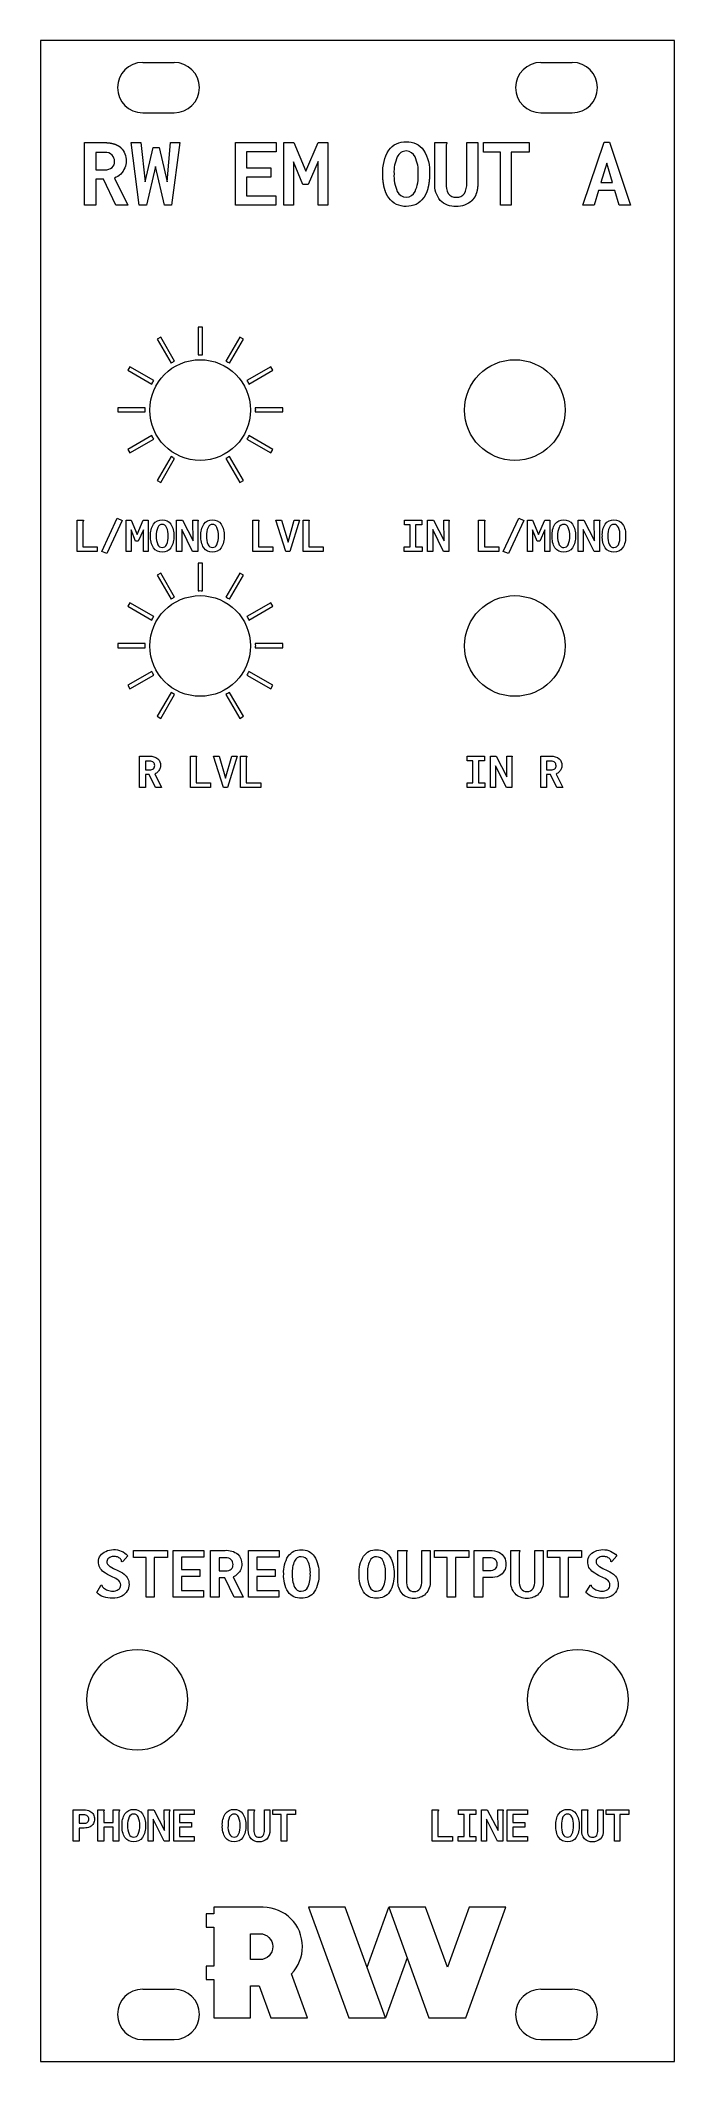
# Model space of a CAD drawing. Header units: millimetres. Extents: x 0 to 40, y 0 to 128.
import ezdxf

# ---------------------------------------------------------------- set-up
doc = ezdxf.new("R2010")
doc.units = ezdxf.units.MM
for name, color, linetype, lineweight, true_color in [('AreaEngraving', 3, 'Continuous', 13, 0x00ff00), ('Cuts', 1, 'Continuous', 13, 0xff0000), ('VectorEngraving', 5, 'Continuous', 13, 0x0000ff)]:
    doc.layers.add(name, color=color, linetype=linetype, lineweight=lineweight, true_color=true_color)

# ---------------------------------------------------------------- blocks, each defined once
blk = doc.blocks.new('block 10')
at = {"layer": 'AreaEngraving', "color": 3, "true_color": 0x00ff00, "flags": 128}
for points in [[(-0.12, 5.27), (-0.12, 3.51, -0.009431), (0.01, 3.52, -0.009428), (0.14, 3.51), (0.14, 5.27), (-0.12, 5.27)], [(-2.5, 4.63), (-2.73, 4.5), (-1.85, 2.98, -0.018851), (-1.63, 3.11), (-2.5, 4.63)], [(2.52, 4.63), (1.64, 3.11, -0.018853), (1.87, 2.98), (2.75, 4.5), (2.52, 4.63)], [(-4.47, 2.75), (-4.6, 2.53), (-3.08, 1.65, -0.018852), (-2.95, 1.88), (-4.47, 2.75)], [(4.49, 2.75), (2.97, 1.88, -0.018855), (3.1, 1.65), (4.62, 2.53), (4.49, 2.75)], [(-5.24, 0.15), (-5.24, -0.12), (-3.49, -0.12, -0.009435), (-3.49, 0.02, -0.009432), (-3.49, 0.15), (-5.24, 0.15)], [(3.5, 0.15, -0.009425), (3.51, 0.02, -0.009435), (3.5, -0.12), (5.26, -0.12), (5.26, 0.15), (3.5, 0.15)], [(-3.08, -1.62), (-4.6, -2.5), (-4.47, -2.72), (-2.95, -1.85, -0.018852), (-3.08, -1.62)], [(3.1, -1.62, -0.018855), (2.97, -1.85), (4.49, -2.72), (4.62, -2.5), (3.1, -1.62)], [(-1.85, -2.95), (-2.73, -4.47), (-2.5, -4.6), (-1.63, -3.08, -0.018851), (-1.85, -2.95), (-1.85, -2.95)], [(1.87, -2.95, -0.018852), (1.64, -3.08), (2.52, -4.6), (2.75, -4.47), (1.87, -2.95)]]:
    blk.add_lwpolyline(points, format="xyb", dxfattribs=at)

msp = doc.modelspace()

# ---------------------------------------------------------------- linework, layer by layer
at = {"layer": 'Cuts', "color": 1, "true_color": 0xff0000}
for p, q in [((40.3, 128.5), (0, 128.5)), ((0, 128.5), (0, 0)), ((40.3, 0), (40.3, 128.5)), ((6.5, 127.1), (8.5, 127.1)), ((31.8, 127.1), (33.8, 127.1)), ((6.5, 123.9), (8.5, 123.9)), ((31.8, 123.9), (33.8, 123.9)), ((6.5, 4.6), (8.5, 4.6)), ((31.8, 4.6), (33.8, 4.6)), ((6.5, 1.4), (8.5, 1.4)), ((31.8, 1.4), (33.8, 1.4)), ((0, 0), (40.3, 0))]:
    msp.add_line(p, q, dxfattribs=at)
for centre in [(10.15, 105), (30.15, 105), (10.15, 90), (30.15, 90), (6.15, 23), (34.15, 23)]:
    msp.add_circle(centre, 3.2, dxfattribs=at)
for centre, start, end in [((6.5, 125.5), 90, 270), ((8.5, 125.5), 270, 90), ((31.8, 125.5), 90, 270), ((33.8, 125.5), 270, 90), ((6.5, 3), 90, 270), ((8.5, 3), 270, 90), ((31.8, 3), 90, 270), ((33.8, 3), 270, 90)]:
    msp.add_arc(centre, 1.6, start, end, dxfattribs=at)
at = {"layer": 'VectorEngraving', "color": 5, "true_color": 0x0000ff}
for p, q in [((20.76, 6), (22.14, 9.81)), ((23.31, 6.6), (21.93, 2.79))]:
    msp.add_line(p, q, dxfattribs=at)
at = {"layer": 'VectorEngraving', "flags": 128}
for points in [[(2.79, 118.03), (2.79, 122), (4.05, 122), (4.05, 122), (4.06, 122), (4.07, 122), (4.07, 122), (4.08, 122), (4.08, 122), (4.09, 122), (4.09, 122), (4.1, 122), (4.1, 122), (4.11, 122), (4.12, 122), (4.12, 122), (4.13, 122), (4.13, 122), (4.14, 122), (4.14, 122), (4.15, 122), (4.15, 122), (4.16, 122), (4.17, 122), (4.17, 122), (4.18, 122), (4.18, 122), (4.19, 122), (4.19, 122), (4.2, 122), (4.2, 122), (4.21, 122), (4.21, 122), (4.22, 122), (4.22, 122), (4.23, 122), (4.23, 121.99), (4.24, 121.99), (4.25, 121.99), (4.25, 121.99), (4.26, 121.99), (4.26, 121.99), (4.27, 121.99), (4.27, 121.99), (4.28, 121.99), (4.28, 121.99), (4.29, 121.99), (4.29, 121.99), (4.3, 121.99), (4.3, 121.99), (4.31, 121.99), (4.31, 121.99), (4.32, 121.99), (4.32, 121.99), (4.33, 121.99), (4.33, 121.99), (4.34, 121.99), (4.34, 121.99), (4.35, 121.99), (4.35, 121.98), (4.36, 121.98), (4.36, 121.98), (4.37, 121.98), (4.37, 121.98), (4.38, 121.98), (4.38, 121.98), (4.39, 121.98), (4.39, 121.98), (4.4, 121.98), (4.4, 121.98), (4.41, 121.98), (4.41, 121.98), (4.42, 121.98), (4.42, 121.98), (4.43, 121.98), (4.43, 121.97), (4.44, 121.97), (4.44, 121.97), (4.45, 121.97), (4.45, 121.97), (4.46, 121.97), (4.46, 121.97), (4.46, 121.97), (4.47, 121.97), (4.47, 121.97), (4.48, 121.97), (4.48, 121.97), (4.49, 121.97), (4.49, 121.96), (4.5, 121.96), (4.5, 121.96), (4.51, 121.96), (4.51, 121.96), (4.52, 121.96), (4.52, 121.96), (4.53, 121.96), (4.53, 121.96), (4.53, 121.96), (4.54, 121.96), (4.54, 121.95), (4.55, 121.95), (4.55, 121.95), (4.56, 121.95), (4.56, 121.95), (4.57, 121.95), (4.57, 121.95), (4.57, 121.95), (4.58, 121.95), (4.58, 121.95), (4.59, 121.94), (4.59, 121.94), (4.6, 121.94), (4.6, 121.94), (4.61, 121.94), (4.61, 121.94), (4.61, 121.94), (4.62, 121.94), (4.62, 121.94), (4.63, 121.93), (4.63, 121.93), (4.64, 121.93), (4.64, 121.93), (4.64, 121.93), (4.65, 121.93), (4.65, 121.93), (4.66, 121.93), (4.66, 121.93), (4.67, 121.92), (4.67, 121.92), (4.67, 121.92), (4.68, 121.92), (4.68, 121.92), (4.69, 121.92), (4.69, 121.92), (4.69, 121.92), (4.7, 121.91), (4.7, 121.91), (4.71, 121.91), (4.71, 121.91), (4.72, 121.91), (4.72, 121.91), (4.72, 121.91), (4.73, 121.9), (4.73, 121.9), (4.74, 121.9), (4.74, 121.9), (4.74, 121.9), (4.75, 121.9), (4.75, 121.9), (4.76, 121.9), (4.76, 121.89), (4.76, 121.89), (4.77, 121.89), (4.77, 121.89), (4.77, 121.89), (4.78, 121.89), (4.78, 121.88), (4.79, 121.88), (4.79, 121.88), (4.79, 121.88), (4.8, 121.88), (4.8, 121.88), (4.81, 121.88), (4.81, 121.87), (4.81, 121.87), (4.82, 121.87), (4.82, 121.87), (4.82, 121.87), (4.83, 121.87), (4.83, 121.86), (4.84, 121.86), (4.84, 121.86), (4.84, 121.86), (4.85, 121.86), (4.85, 121.86), (4.85, 121.85), (4.86, 121.85), (4.86, 121.85), (4.86, 121.85), (4.87, 121.85), (4.87, 121.85), (4.87, 121.84), (4.88, 121.84), (4.88, 121.84), (4.89, 121.84), (4.89, 121.84), (4.89, 121.84), (4.9, 121.83), (4.9, 121.83), (4.9, 121.83), (4.91, 121.83), (4.91, 121.83), (4.91, 121.82), (4.92, 121.82), (4.92, 121.82), (4.92, 121.82), (4.93, 121.82), (4.93, 121.82), (4.93, 121.81), (4.94, 121.81), (4.94, 121.81), (4.94, 121.81), (4.95, 121.81), (4.95, 121.8), (4.95, 121.8), (4.96, 121.8), (4.96, 121.8), (4.96, 121.8), (4.97, 121.79), (4.97, 121.79), (4.97, 121.79), (4.98, 121.79), (4.98, 121.79), (4.98, 121.78), (4.99, 121.78), (4.99, 121.78), (4.99, 121.78), (5, 121.78), (5, 121.77), (5, 121.77), (5, 121.77), (5.01, 121.77), (5.01, 121.76), (5.01, 121.76), (5.02, 121.76), (5.02, 121.76), (5.02, 121.76), (5.03, 121.75), (5.03, 121.75), (5.03, 121.75), (5.03, 121.75), (5.04, 121.75), (5.04, 121.74), (5.04, 121.74), (5.05, 121.74), (5.05, 121.74), (5.05, 121.73), (5.06, 121.73), (5.06, 121.73), (5.06, 121.73), (5.06, 121.72), (5.07, 121.72), (5.07, 121.72), (5.07, 121.72), (5.08, 121.72), (5.08, 121.71), (5.08, 121.71), (5.08, 121.71), (5.09, 121.71), (5.09, 121.7), (5.09, 121.7), (5.09, 121.7), (5.1, 121.7), (5.1, 121.69), (5.1, 121.69), (5.11, 121.69), (5.11, 121.69), (5.11, 121.68), (5.11, 121.68, -0.21489), (5.45, 120.83, -0.100191), (5.36, 120.4, -0.09654), (5.1, 120, -0.110602), (4.71, 119.75), (5.56, 118.03), (4.8, 118.03), (4, 119.68), (3.52, 119.68), (3.52, 118.03)], [(3.52, 120.28), (4.1, 120.28, 0.191831), (4.56, 120.42, 0.215461), (4.71, 120.81, 0.19551), (4.56, 121.21, 0.214661), (4.1, 121.38), (3.52, 121.38)], [(23.25, 117.95, -0.25913), (22.14, 118.49), (22.13, 118.49), (22.13, 118.49), (22.13, 118.5), (22.12, 118.5), (22.12, 118.51), (22.12, 118.51), (22.12, 118.51), (22.11, 118.52), (22.11, 118.52), (22.11, 118.53), (22.1, 118.53), (22.1, 118.54), (22.1, 118.54), (22.1, 118.55), (22.09, 118.55), (22.09, 118.55), (22.09, 118.56), (22.09, 118.56), (22.08, 118.57), (22.08, 118.57), (22.08, 118.58), (22.07, 118.58), (22.07, 118.59), (22.07, 118.59), (22.07, 118.59), (22.06, 118.6), (22.06, 118.6), (22.06, 118.61), (22.06, 118.61), (22.05, 118.62), (22.05, 118.62), (22.05, 118.63), (22.05, 118.63), (22.04, 118.64), (22.04, 118.64), (22.04, 118.64), (22.04, 118.65), (22.03, 118.65), (22.03, 118.66), (22.03, 118.66), (22.03, 118.67), (22.02, 118.67), (22.02, 118.68), (22.02, 118.68), (22.02, 118.69), (22.01, 118.69), (22.01, 118.7), (22.01, 118.7), (22.01, 118.71), (22, 118.71), (22, 118.72), (22, 118.72), (22, 118.73), (21.99, 118.73), (21.99, 118.74), (21.99, 118.74), (21.99, 118.75), (21.99, 118.75), (21.98, 118.76), (21.98, 118.76), (21.98, 118.77), (21.98, 118.77), (21.97, 118.78), (21.97, 118.78), (21.97, 118.79), (21.97, 118.79), (21.97, 118.8), (21.96, 118.8), (21.96, 118.81), (21.96, 118.81), (21.96, 118.82), (21.95, 118.82), (21.95, 118.83), (21.95, 118.83), (21.95, 118.84), (21.95, 118.84), (21.94, 118.85), (21.94, 118.85), (21.94, 118.86), (21.94, 118.86), (21.94, 118.87), (21.93, 118.88), (21.93, 118.88), (21.93, 118.89), (21.93, 118.89), (21.93, 118.9), (21.92, 118.9), (21.92, 118.91), (21.92, 118.91), (21.92, 118.92), (21.92, 118.92), (21.91, 118.93), (21.91, 118.93), (21.91, 118.94), (21.91, 118.95), (21.91, 118.95), (21.91, 118.96), (21.9, 118.96), (21.9, 118.97), (21.9, 118.97), (21.9, 118.98), (21.9, 118.98), (21.89, 118.99), (21.89, 119), (21.89, 119), (21.89, 119.01), (21.89, 119.01), (21.89, 119.02), (21.88, 119.02), (21.88, 119.03), (21.88, 119.04), (21.88, 119.04), (21.88, 119.05), (21.88, 119.05), (21.87, 119.06), (21.87, 119.06), (21.87, 119.07), (21.87, 119.08), (21.87, 119.08), (21.87, 119.09), (21.86, 119.09), (21.86, 119.1), (21.86, 119.1), (21.86, 119.11), (21.86, 119.12), (21.86, 119.12), (21.86, 119.13), (21.85, 119.13), (21.85, 119.14), (21.85, 119.15), (21.85, 119.15), (21.85, 119.16), (21.85, 119.16), (21.85, 119.17), (21.84, 119.18), (21.84, 119.18), (21.84, 119.19), (21.84, 119.19), (21.84, 119.2), (21.84, 119.21), (21.84, 119.21), (21.83, 119.22), (21.83, 119.23), (21.83, 119.23), (21.83, 119.24), (21.83, 119.24), (21.83, 119.25), (21.83, 119.26), (21.83, 119.26), (21.82, 119.27), (21.82, 119.27), (21.82, 119.28), (21.82, 119.29), (21.82, 119.29), (21.82, 119.3), (21.82, 119.31), (21.82, 119.31), (21.82, 119.32), (21.81, 119.33), (21.81, 119.33), (21.81, 119.34), (21.81, 119.34), (21.81, 119.35), (21.81, 119.36), (21.81, 119.36), (21.81, 119.37), (21.81, 119.38), (21.8, 119.38), (21.8, 119.39), (21.8, 119.4), (21.8, 119.4), (21.8, 119.41), (21.8, 119.42), (21.8, 119.42), (21.8, 119.43), (21.8, 119.44), (21.8, 119.44), (21.8, 119.45), (21.79, 119.46), (21.79, 119.46), (21.79, 119.47), (21.79, 119.48), (21.79, 119.48), (21.79, 119.49), (21.79, 119.5), (21.79, 119.5), (21.79, 119.51), (21.79, 119.52), (21.79, 119.52), (21.79, 119.53), (21.78, 119.54), (21.78, 119.54), (21.78, 119.55), (21.78, 119.56), (21.78, 119.56), (21.78, 119.57), (21.78, 119.58), (21.78, 119.59), (21.78, 119.59), (21.78, 119.6), (21.78, 119.61), (21.78, 119.61), (21.78, 119.62), (21.78, 119.63), (21.78, 119.63), (21.77, 119.64), (21.77, 119.65), (21.77, 119.65), (21.77, 119.66), (21.77, 119.67), (21.77, 119.68), (21.77, 119.68), (21.77, 119.69), (21.77, 119.7), (21.77, 119.7), (21.77, 119.71), (21.77, 119.72), (21.77, 119.73), (21.77, 119.73), (21.77, 119.74), (21.77, 119.75), (21.77, 119.76), (21.77, 119.76), (21.77, 119.77), (21.77, 119.78), (21.77, 119.78), (21.77, 119.79), (21.76, 119.8), (21.76, 119.81), (21.76, 119.81), (21.76, 119.82), (21.76, 119.83), (21.76, 119.84), (21.76, 119.84), (21.76, 119.85), (21.76, 119.86), (21.76, 119.87), (21.76, 119.87), (21.76, 119.88), (21.76, 119.89), (21.76, 119.9), (21.76, 119.9), (21.76, 119.91), (21.76, 119.92), (21.76, 119.93), (21.76, 119.93), (21.76, 119.94), (21.76, 119.95), (21.76, 119.96), (21.76, 119.96), (21.76, 119.97), (21.76, 119.98), (21.76, 119.99), (21.76, 119.99), (21.76, 120), (21.76, 120.01, -0.152055), (22.14, 121.52, -0.260989), (23.25, 122.06, -0.259889), (24.35, 121.52, -0.153236), (24.73, 120.01), (24.73, 120), (24.73, 119.99), (24.73, 119.99), (24.73, 119.98), (24.73, 119.97), (24.73, 119.96), (24.73, 119.96), (24.73, 119.95), (24.73, 119.94), (24.73, 119.93), (24.73, 119.93), (24.73, 119.92), (24.73, 119.91), (24.73, 119.9), (24.73, 119.9), (24.73, 119.89), (24.73, 119.88), (24.72, 119.87), (24.72, 119.87), (24.72, 119.86), (24.72, 119.85), (24.72, 119.84), (24.72, 119.84), (24.72, 119.83), (24.72, 119.82), (24.72, 119.81), (24.72, 119.81), (24.72, 119.8), (24.72, 119.79), (24.72, 119.78), (24.72, 119.78), (24.72, 119.77), (24.72, 119.76), (24.72, 119.76), (24.72, 119.75), (24.72, 119.74), (24.72, 119.73), (24.72, 119.73), (24.72, 119.72), (24.72, 119.71), (24.72, 119.7), (24.72, 119.7), (24.72, 119.69), (24.72, 119.68), (24.71, 119.68), (24.71, 119.67), (24.71, 119.66), (24.71, 119.65), (24.71, 119.65), (24.71, 119.64), (24.71, 119.63), (24.71, 119.63), (24.71, 119.62), (24.71, 119.61), (24.71, 119.61), (24.71, 119.6), (24.71, 119.59), (24.71, 119.59), (24.71, 119.58), (24.71, 119.57), (24.71, 119.56), (24.7, 119.56), (24.7, 119.55), (24.7, 119.54), (24.7, 119.54), (24.7, 119.53), (24.7, 119.52), (24.7, 119.52), (24.7, 119.51), (24.7, 119.5), (24.7, 119.5), (24.7, 119.49), (24.7, 119.48), (24.7, 119.48), (24.69, 119.47), (24.69, 119.46), (24.69, 119.46), (24.69, 119.45), (24.69, 119.44), (24.69, 119.44), (24.69, 119.43), (24.69, 119.42), (24.69, 119.42), (24.69, 119.41), (24.68, 119.4), (24.68, 119.4), (24.68, 119.39), (24.68, 119.38), (24.68, 119.38), (24.68, 119.37), (24.68, 119.36), (24.68, 119.36), (24.68, 119.35), (24.68, 119.34), (24.67, 119.34), (24.67, 119.33), (24.67, 119.33), (24.67, 119.32), (24.67, 119.31), (24.67, 119.31), (24.67, 119.3), (24.67, 119.29), (24.67, 119.29), (24.66, 119.28), (24.66, 119.27), (24.66, 119.27), (24.66, 119.26), (24.66, 119.26), (24.66, 119.25), (24.66, 119.24), (24.66, 119.24), (24.65, 119.23), (24.65, 119.23), (24.65, 119.22), (24.65, 119.21), (24.65, 119.21), (24.65, 119.2), (24.65, 119.19), (24.64, 119.19), (24.64, 119.18), (24.64, 119.18), (24.64, 119.17), (24.64, 119.16), (24.64, 119.16), (24.64, 119.15), (24.63, 119.15), (24.63, 119.14), (24.63, 119.13), (24.63, 119.13), (24.63, 119.12), (24.63, 119.12), (24.63, 119.11), (24.62, 119.1), (24.62, 119.1), (24.62, 119.09), (24.62, 119.09), (24.62, 119.08), (24.62, 119.08), (24.61, 119.07), (24.61, 119.06), (24.61, 119.06), (24.61, 119.05), (24.61, 119.05), (24.61, 119.04), (24.6, 119.04), (24.6, 119.03), (24.6, 119.02), (24.6, 119.02), (24.6, 119.01), (24.6, 119.01), (24.59, 119), (24.59, 119), (24.59, 118.99), (24.59, 118.98), (24.59, 118.98), (24.59, 118.97), (24.58, 118.97), (24.58, 118.96), (24.58, 118.96), (24.58, 118.95), (24.58, 118.95), (24.57, 118.94), (24.57, 118.93), (24.57, 118.93), (24.57, 118.92), (24.57, 118.92), (24.57, 118.91), (24.56, 118.91), (24.56, 118.9), (24.56, 118.9), (24.56, 118.89), (24.56, 118.89), (24.55, 118.88), (24.55, 118.88), (24.55, 118.87), (24.55, 118.86), (24.55, 118.86), (24.54, 118.85), (24.54, 118.85), (24.54, 118.84), (24.54, 118.84), (24.53, 118.83), (24.53, 118.83), (24.53, 118.82), (24.53, 118.82), (24.53, 118.81), (24.52, 118.81), (24.52, 118.8), (24.52, 118.8), (24.52, 118.79), (24.52, 118.79), (24.51, 118.78), (24.51, 118.78), (24.51, 118.77), (24.51, 118.77), (24.5, 118.76), (24.5, 118.76), (24.5, 118.75), (24.5, 118.75), (24.5, 118.74), (24.49, 118.74), (24.49, 118.73), (24.49, 118.73), (24.49, 118.72), (24.48, 118.72), (24.48, 118.71), (24.48, 118.71), (24.48, 118.7), (24.47, 118.7), (24.47, 118.69), (24.47, 118.69), (24.47, 118.68), (24.46, 118.68), (24.46, 118.67), (24.46, 118.67), (24.46, 118.66), (24.45, 118.66), (24.45, 118.65), (24.45, 118.65), (24.45, 118.64), (24.44, 118.64), (24.44, 118.64), (24.44, 118.63), (24.44, 118.63), (24.43, 118.62), (24.43, 118.62), (24.43, 118.61), (24.43, 118.61), (24.42, 118.6), (24.42, 118.6), (24.42, 118.59), (24.41, 118.59), (24.41, 118.59), (24.41, 118.58), (24.41, 118.58), (24.4, 118.57), (24.4, 118.57), (24.4, 118.56), (24.4, 118.56), (24.39, 118.55), (24.39, 118.55), (24.39, 118.55), (24.38, 118.54), (24.38, 118.54), (24.38, 118.53), (24.38, 118.53), (24.37, 118.52), (24.37, 118.52), (24.37, 118.51), (24.36, 118.51), (24.36, 118.51), (24.36, 118.5), (24.36, 118.5), (24.35, 118.49), (24.35, 118.49), (24.35, 118.49, -0.258046)], [(23.25, 118.54, 0.29242), (23.81, 118.9, 0.121433), (24.01, 120.02, 0.120267), (23.81, 121.09, 0.296602), (23.25, 121.47, 0.299569), (22.68, 121.09, 0.118638), (22.47, 120.02, 0.119784), (22.68, 118.9, 0.295261)], [(26.42, 117.94, -0.218793), (25.41, 118.33, -0.190278), (25.06, 119.42), (25.06, 122), (25.83, 122), (25.83, 121.94, 0.124617), (25.79, 121.86, 0.045437), (25.78, 121.71), (25.78, 119.41, 0.13334), (25.92, 118.77, 0.278591), (26.43, 118.53, 0.272644), (26.95, 118.77, 0.137686), (27.09, 119.43), (27.09, 122), (27.79, 122), (27.79, 119.44), (27.79, 119.43), (27.79, 119.42), (27.79, 119.42), (27.79, 119.41), (27.79, 119.41), (27.79, 119.4), (27.79, 119.39), (27.79, 119.39), (27.79, 119.38), (27.79, 119.38), (27.79, 119.37), (27.79, 119.36), (27.79, 119.36), (27.79, 119.35), (27.79, 119.35), (27.79, 119.34), (27.79, 119.34), (27.79, 119.33), (27.79, 119.32), (27.79, 119.32), (27.79, 119.31), (27.79, 119.31), (27.79, 119.3), (27.79, 119.3), (27.79, 119.29), (27.79, 119.28), (27.79, 119.28), (27.79, 119.27), (27.79, 119.27), (27.79, 119.26), (27.79, 119.26), (27.79, 119.25), (27.79, 119.25), (27.79, 119.24), (27.79, 119.23), (27.79, 119.23), (27.79, 119.22), (27.79, 119.22), (27.79, 119.21), (27.79, 119.21), (27.78, 119.2), (27.78, 119.2), (27.78, 119.19), (27.78, 119.18), (27.78, 119.18), (27.78, 119.17), (27.78, 119.17), (27.78, 119.16), (27.78, 119.16), (27.78, 119.15), (27.78, 119.15), (27.78, 119.14), (27.78, 119.14), (27.78, 119.13), (27.78, 119.13), (27.78, 119.12), (27.78, 119.11), (27.77, 119.11), (27.77, 119.1), (27.77, 119.1), (27.77, 119.09), (27.77, 119.09), (27.77, 119.08), (27.77, 119.08), (27.77, 119.07), (27.77, 119.07), (27.77, 119.06), (27.77, 119.06), (27.77, 119.05), (27.77, 119.05), (27.76, 119.04), (27.76, 119.04), (27.76, 119.03), (27.76, 119.03), (27.76, 119.02), (27.76, 119.02), (27.76, 119.01), (27.76, 119.01), (27.76, 119), (27.76, 119), (27.76, 118.99), (27.76, 118.99), (27.75, 118.98), (27.75, 118.98), (27.75, 118.97), (27.75, 118.97), (27.75, 118.96), (27.75, 118.96), (27.75, 118.95), (27.75, 118.95), (27.75, 118.94), (27.74, 118.94), (27.74, 118.93), (27.74, 118.93), (27.74, 118.92), (27.74, 118.92), (27.74, 118.91), (27.74, 118.91), (27.74, 118.9), (27.74, 118.9), (27.73, 118.89), (27.73, 118.89), (27.73, 118.88), (27.73, 118.88), (27.73, 118.88), (27.73, 118.87), (27.73, 118.87), (27.73, 118.86), (27.73, 118.86), (27.72, 118.85), (27.72, 118.85), (27.72, 118.84), (27.72, 118.84), (27.72, 118.83), (27.72, 118.83), (27.72, 118.82), (27.71, 118.82), (27.71, 118.82), (27.71, 118.81), (27.71, 118.81), (27.71, 118.8), (27.71, 118.8), (27.71, 118.79), (27.7, 118.79), (27.7, 118.78), (27.7, 118.78), (27.7, 118.78), (27.7, 118.77), (27.7, 118.77), (27.7, 118.76), (27.69, 118.76), (27.69, 118.75), (27.69, 118.75), (27.69, 118.74), (27.69, 118.74), (27.69, 118.74), (27.68, 118.73), (27.68, 118.73), (27.68, 118.72), (27.68, 118.72), (27.68, 118.71), (27.68, 118.71), (27.67, 118.71), (27.67, 118.7), (27.67, 118.7), (27.67, 118.69), (27.67, 118.69), (27.67, 118.68), (27.66, 118.68), (27.66, 118.68), (27.66, 118.67), (27.66, 118.67), (27.66, 118.66), (27.66, 118.66), (27.65, 118.66), (27.65, 118.65), (27.65, 118.65), (27.65, 118.64), (27.65, 118.64), (27.64, 118.64), (27.64, 118.63), (27.64, 118.63), (27.64, 118.62), (27.64, 118.62), (27.64, 118.62), (27.63, 118.61), (27.63, 118.61), (27.63, 118.6), (27.63, 118.6), (27.63, 118.6), (27.62, 118.59), (27.62, 118.59), (27.62, 118.58), (27.62, 118.58), (27.62, 118.58), (27.61, 118.57), (27.61, 118.57), (27.61, 118.57), (27.61, 118.56), (27.61, 118.56), (27.6, 118.55), (27.6, 118.55), (27.6, 118.55), (27.6, 118.54), (27.59, 118.54), (27.59, 118.54), (27.59, 118.53), (27.59, 118.53), (27.59, 118.52), (27.58, 118.52), (27.58, 118.52), (27.58, 118.51), (27.58, 118.51), (27.57, 118.51), (27.57, 118.5), (27.57, 118.5), (27.57, 118.5), (27.57, 118.49), (27.56, 118.49), (27.56, 118.48), (27.56, 118.48), (27.56, 118.48), (27.55, 118.47), (27.55, 118.47), (27.55, 118.47), (27.55, 118.46), (27.54, 118.46), (27.54, 118.46), (27.54, 118.45), (27.54, 118.45), (27.53, 118.45), (27.53, 118.44), (27.53, 118.44), (27.53, 118.44), (27.52, 118.43), (27.52, 118.43), (27.52, 118.43), (27.52, 118.42), (27.51, 118.42), (27.51, 118.42), (27.51, 118.41), (27.51, 118.41), (27.5, 118.41), (27.5, 118.4), (27.5, 118.4), (27.5, 118.4), (27.49, 118.39), (27.49, 118.39), (27.49, 118.39), (27.49, 118.38), (27.48, 118.38), (27.48, 118.38), (27.48, 118.38), (27.47, 118.37), (27.47, 118.37), (27.47, 118.37), (27.47, 118.36), (27.46, 118.36), (27.46, 118.36), (27.46, 118.35), (27.46, 118.35), (27.45, 118.35), (27.45, 118.34), (27.45, 118.34), (27.44, 118.34), (27.44, 118.34), (27.44, 118.33), (27.44, 118.33), (27.43, 118.33), (27.43, 118.32), (27.43, 118.32), (27.42, 118.32), (27.42, 118.32), (27.42, 118.31), (27.41, 118.31), (27.41, 118.31, -0.198997)], [(2.34, 97.99), (2.73, 97.99), (2.73, 97.96, 0.15231), (2.71, 97.92, 0.043707), (2.7, 97.85), (2.7, 96.3), (3.61, 96.3), (3.61, 96), (2.34, 96)], [(7.74, 95.97, -0.25913), (7.19, 96.23, -0.152705), (7, 97, -0.152055), (7.19, 97.75, -0.260989), (7.74, 98.02, -0.259889), (8.29, 97.75, -0.153236), (8.48, 97, -0.153892), (8.29, 96.23, -0.258046)], [(7.74, 96.26, 0.29242), (8.02, 96.44, 0.121433), (8.12, 97, 0.120267), (8.02, 97.54, 0.296602), (7.74, 97.73, 0.299569), (7.46, 97.54, 0.118638), (7.36, 97, 0.119784), (7.46, 96.44, 0.295261)], [(8.65, 97.99), (9.03, 97.99), (9.7, 96.68), (9.68, 97.99), (10.03, 97.99), (10.03, 97.96, 0.127686), (10.01, 97.92, 0.045437), (10.01, 97.85), (10.01, 96), (9.67, 96), (8.98, 97.4), (8.98, 96), (8.65, 96)], [(10.93, 95.97, -0.25913), (10.38, 96.23, -0.152705), (10.19, 97, -0.152055), (10.38, 97.75, -0.260989), (10.93, 98.02, -0.259889), (11.48, 97.75, -0.153236), (11.67, 97, -0.153892), (11.48, 96.23, -0.258046)], [(10.93, 96.26, 0.29242), (11.21, 96.44, 0.121433), (11.31, 97, 0.120267), (11.21, 97.54, 0.296602), (10.93, 97.73, 0.299569), (10.65, 97.54, 0.118638), (10.55, 97, 0.119784), (10.65, 96.44, 0.295261)], [(13.5, 97.99), (13.89, 97.99), (13.89, 97.96, 0.15231), (13.87, 97.92, 0.043707), (13.86, 97.85), (13.86, 96.3), (14.77, 96.3), (14.77, 96), (13.5, 96)], [(16.69, 97.99), (17.08, 97.99), (17.08, 97.96, 0.15231), (17.06, 97.92, 0.043707), (17.05, 97.85), (17.05, 96.3), (17.96, 96.3), (17.96, 96), (16.69, 96)], [(24.6, 97.99), (24.98, 97.99), (25.65, 96.68), (25.63, 97.99), (25.98, 97.99), (25.98, 97.96, 0.127686), (25.96, 97.92, 0.045437), (25.96, 97.85), (25.96, 96), (25.62, 96), (24.93, 97.4), (24.93, 96), (24.6, 96)], [(27.85, 97.99), (28.25, 97.99), (28.25, 97.96, 0.15231), (28.22, 97.92, 0.043707), (28.22, 97.85), (28.22, 96.3), (29.13, 96.3), (29.13, 96), (27.85, 96)], [(33.26, 95.97, -0.25913), (32.7, 96.23, -0.152705), (32.52, 97, -0.152055), (32.7, 97.75, -0.260989), (33.26, 98.02, -0.259889), (33.81, 97.75, -0.153236), (34, 97, -0.153892), (33.81, 96.23, -0.258046)], [(33.26, 96.26, 0.29242), (33.54, 96.44, 0.121433), (33.64, 97, 0.120267), (33.54, 97.54, 0.296602), (33.26, 97.73, 0.299569), (32.97, 97.54, 0.118638), (32.87, 97, 0.119784), (32.97, 96.44, 0.295261)], [(34.17, 97.99), (34.54, 97.99), (35.22, 96.68), (35.2, 97.99), (35.55, 97.99), (35.55, 97.96, 0.127686), (35.53, 97.92, 0.045437), (35.52, 97.85), (35.52, 96), (35.19, 96), (34.49, 97.4), (34.49, 96), (34.17, 96)], [(36.45, 95.97, -0.25913), (35.89, 96.23, -0.152705), (35.71, 97, -0.152055), (35.89, 97.75, -0.260989), (36.45, 98.02, -0.259889), (37, 97.75, -0.153236), (37.19, 97, -0.153892), (37, 96.23, -0.258046)], [(36.45, 96.26, 0.29242), (36.73, 96.44, 0.121433), (36.83, 97, 0.120267), (36.73, 97.54, 0.296602), (36.45, 97.73, 0.299569), (36.16, 97.54, 0.118638), (36.06, 97, 0.119784), (36.16, 96.44, 0.295261)], [(6.3, 81.01), (6.3, 82.99), (6.93, 82.99, -0.190523), (7.46, 82.83, -0.21489), (7.63, 82.41, -0.100191), (7.59, 82.19, -0.09654), (7.46, 82, -0.110602), (7.26, 81.87), (7.69, 81.01), (7.31, 81.01), (6.91, 81.83), (6.67, 81.83), (6.67, 81.01)], [(6.67, 82.13), (6.96, 82.13, 0.191831), (7.19, 82.2, 0.215461), (7.26, 82.4, 0.19551), (7.19, 82.6, 0.214661), (6.96, 82.68), (6.67, 82.68)], [(9.53, 82.99), (9.92, 82.99), (9.92, 82.96, 0.15231), (9.9, 82.92, 0.043707), (9.89, 82.85), (9.89, 81.3), (10.81, 81.3), (10.81, 81.01), (9.53, 81.01)], [(12.72, 82.99), (13.11, 82.99), (13.11, 82.96, 0.15231), (13.09, 82.92, 0.043707), (13.08, 82.85), (13.08, 81.3), (14, 81.3), (14, 81.01), (12.72, 81.01)], [(28.6, 82.99), (28.97, 82.99), (29.64, 81.68), (29.63, 82.99), (29.98, 82.99), (29.98, 82.96, 0.127686), (29.96, 82.92, 0.045437), (29.95, 82.84), (29.95, 81), (29.62, 81), (28.92, 82.39), (28.92, 81), (28.6, 81)], [(31.81, 81), (31.81, 82.99), (32.44, 82.99, -0.190523), (32.97, 82.83, -0.21489), (33.14, 82.4, -0.100191), (33.09, 82.18, -0.09654), (32.96, 81.99, -0.110602), (32.77, 81.86), (33.19, 81), (32.81, 81), (32.41, 81.83), (32.17, 81.83), (32.17, 81)], [(32.17, 82.13), (32.46, 82.13, 0.191831), (32.69, 82.2, 0.215461), (32.77, 82.39, 0.19551), (32.69, 82.59, 0.214661), (32.46, 82.67), (32.17, 82.67)], [(4.57, 29.46, -0.082459), (4.01, 29.55, -0.123923), (3.58, 29.82), (3.84, 30.27), (3.86, 30.31), (3.9, 30.28, 0.04687), (3.93, 30.21, 0.09145), (4, 30.12, 0.068159), (4.27, 29.97, 0.095003), (4.59, 29.91, 0.154469), (4.95, 30.01, 0.260654), (5.1, 30.3, 0.120851), (5.05, 30.48, 0.121961), (4.88, 30.65, 0.038254), (4.51, 30.85, -0.058107), (4.02, 31.12, -0.120043), (3.77, 31.42, -0.112683), (3.69, 31.78, -0.159231), (3.81, 32.17, -0.131771), (4.15, 32.44, -0.110553), (4.64, 32.55, -0.218459), (5.55, 32.16), (5.23, 31.8), (5.2, 31.77), (5.16, 31.79, 0.052527), (5.15, 31.87, 0.094698), (5.08, 31.96, 0.123915), (4.89, 32.08, 0.06748), (4.65, 32.11, 0.17107), (4.34, 32.01, 0.239524), (4.22, 31.8, 0.131511), (4.26, 31.63, 0.113696), (4.44, 31.47, 0.038355), (4.84, 31.26, -0.053425), (5.32, 30.99, -0.127597), (5.56, 30.7, -0.104237), (5.63, 30.34, -0.12798), (5.52, 29.92, -0.14679), (5.17, 29.59, -0.123967)], [(10.8, 29.52), (10.8, 32.5), (11.75, 32.5, -0.190523), (12.54, 32.26, -0.21489), (12.8, 31.62, -0.100191), (12.73, 31.29, -0.09654), (12.53, 31, -0.110602), (12.24, 30.81), (12.88, 29.52), (12.31, 29.52), (11.71, 30.76), (11.35, 30.76), (11.35, 29.52)], [(16.58, 29.46, -0.25913), (15.74, 29.86, -0.152705), (15.46, 31, -0.152055), (15.74, 32.13, -0.260989), (16.58, 32.54, -0.259889), (17.4, 32.13, -0.153236), (17.69, 31, -0.153892), (17.4, 29.86, -0.258046)], [(21.36, 29.46, -0.25913), (20.53, 29.86, -0.152705), (20.25, 31, -0.152055), (20.53, 32.13, -0.260989), (21.36, 32.54, -0.259889), (22.19, 32.13, -0.153236), (22.47, 31, -0.153892), (22.19, 29.86, -0.258046)], [(23.74, 29.45, -0.218793), (22.98, 29.75, -0.190278), (22.72, 30.56), (22.72, 32.5), (23.3, 32.5), (23.3, 32.45, 0.124617), (23.27, 32.39, 0.045437), (23.26, 32.28), (23.26, 30.56, 0.13334), (23.36, 30.07, 0.278591), (23.75, 29.89, 0.272644), (24.13, 30.07, 0.137686), (24.24, 30.57), (24.24, 32.5), (24.77, 32.5), (24.77, 30.57, -0.20833), (24.48, 29.73, -0.198997)], [(27.56, 29.52), (27.56, 32.5), (28.57, 32.5, -0.122616), (29.14, 32.38, -0.149974), (29.48, 32.06, -0.126802), (29.58, 31.62, -0.12686), (29.48, 31.19, -0.150008), (29.15, 30.88, -0.122625), (28.6, 30.77), (28.11, 30.77), (28.11, 29.52)], [(30.92, 29.45, -0.218793), (30.16, 29.75, -0.190278), (29.89, 30.56), (29.89, 32.5), (30.47, 32.5), (30.47, 32.45, 0.124617), (30.44, 32.39, 0.045437), (30.43, 32.28), (30.43, 30.56, 0.13334), (30.54, 30.07, 0.278591), (30.92, 29.89, 0.272644), (31.31, 30.07, 0.137686), (31.42, 30.57), (31.42, 32.5), (31.95, 32.5), (31.95, 30.57, -0.20833), (31.66, 29.73, -0.198997)], [(35.66, 29.46, -0.082459), (35.11, 29.55, -0.123923), (34.67, 29.82), (34.94, 30.27), (34.95, 30.31), (35, 30.28, 0.04687), (35.02, 30.21, 0.09145), (35.1, 30.12, 0.068159), (35.36, 29.97, 0.095003), (35.68, 29.91, 0.154469), (36.05, 30.01, 0.260654), (36.19, 30.3, 0.120851), (36.15, 30.48, 0.121961), (35.98, 30.65, 0.038254), (35.6, 30.85, -0.058107), (35.12, 31.12, -0.120043), (34.86, 31.42, -0.112683), (34.78, 31.78, -0.159231), (34.9, 32.17, -0.131771), (35.24, 32.44, -0.110553), (35.74, 32.55, -0.218459), (36.64, 32.16), (36.32, 31.8), (36.29, 31.77), (36.26, 31.79, 0.052527), (36.24, 31.87, 0.094698), (36.18, 31.96, 0.123915), (35.98, 32.08, 0.06748), (35.74, 32.11, 0.17107), (35.43, 32.01, 0.239524), (35.31, 31.8, 0.131511), (35.36, 31.63, 0.113696), (35.53, 31.47, 0.038355), (35.94, 31.26, -0.053425), (36.41, 30.99, -0.127597), (36.65, 30.7, -0.104237), (36.72, 30.34, -0.12798), (36.61, 29.92, -0.14679), (36.27, 29.59, -0.123967)], [(11.35, 31.21), (11.78, 31.21, 0.191831), (12.13, 31.31, 0.215461), (12.24, 31.61, 0.19551), (12.13, 31.9, 0.214661), (11.78, 32.03), (11.35, 32.03)], [(16.58, 29.9, 0.29242), (17, 30.17, 0.121433), (17.15, 31.01, 0.120267), (17, 31.82, 0.296602), (16.58, 32.1, 0.299569), (16.15, 31.82, 0.118638), (16, 31.01, 0.119784), (16.15, 30.17, 0.295261)], [(21.36, 29.9, 0.29242), (21.78, 30.17, 0.121433), (21.93, 31.01, 0.120267), (21.78, 31.82, 0.296602), (21.36, 32.1, 0.299569), (20.93, 31.82, 0.118638), (20.78, 31.01, 0.119784), (20.93, 30.17, 0.295261)], [(28.11, 31.22), (28.56, 31.22, 0.196442), (28.91, 31.33, 0.21326), (29.03, 31.62, 0.212906), (28.91, 31.91, 0.19733), (28.56, 32.03), (28.11, 32.03)], [(2.09, 14.01), (2.09, 16), (2.77, 16, -0.122616), (3.14, 15.92, -0.149974), (3.37, 15.71, -0.126802), (3.44, 15.42, -0.12686), (3.37, 15.13, -0.150008), (3.15, 14.92, -0.122625), (2.78, 14.85), (2.46, 14.85), (2.46, 14.01)], [(2.46, 15.15), (2.76, 15.15, 0.196442), (2.99, 15.22, 0.21326), (3.07, 15.42, 0.212906), (2.99, 15.61, 0.19733), (2.76, 15.69), (2.46, 15.69)], [(3.65, 16), (4.04, 16), (4.04, 15.97, 0.15231), (4.02, 15.93, 0.043707), (4.02, 15.85), (4.02, 15.19), (4.63, 15.19), (4.63, 16), (5.02, 16), (5.02, 15.97, 0.168988), (5, 15.93, 0.029799), (4.99, 15.85), (4.99, 14.01), (4.63, 14.01), (4.63, 14.91), (4.02, 14.91), (4.02, 14.01), (3.65, 14.01)], [(5.93, 13.97, -0.25913), (5.37, 14.24, -0.152705), (5.19, 15, -0.152055), (5.37, 15.76, -0.260989), (5.93, 16.03, -0.259889), (6.48, 15.76, -0.153236), (6.67, 15, -0.153892), (6.48, 14.24, -0.258046)], [(5.93, 14.27, 0.29242), (6.21, 14.45, 0.121433), (6.31, 15.01, 0.120267), (6.21, 15.55, 0.296602), (5.93, 15.74, 0.299569), (5.64, 15.55, 0.118638), (5.54, 15.01, 0.119784), (5.64, 14.45, 0.295261)], [(6.84, 16), (7.21, 16), (7.89, 14.69), (7.87, 16), (8.22, 16), (8.22, 15.97, 0.127686), (8.2, 15.93, 0.045437), (8.19, 15.85), (8.19, 14.01), (7.86, 14.01), (7.16, 15.41), (7.16, 14.01), (6.84, 14.01)], [(12.31, 13.97, -0.25913), (11.75, 14.24, -0.152705), (11.56, 15, -0.152055), (11.75, 15.76, -0.260989), (12.31, 16.03, -0.259889), (12.86, 15.76, -0.153236), (13.05, 15, -0.153892), (12.86, 14.24, -0.258046)], [(12.31, 14.27, 0.29242), (12.59, 14.45, 0.121433), (12.69, 15.01, 0.120267), (12.59, 15.55, 0.296602), (12.31, 15.74, 0.299569), (12.02, 15.55, 0.118638), (11.92, 15.01, 0.119784), (12.02, 14.45, 0.295261)], [(13.9, 13.97, -0.218793), (13.39, 14.17, -0.190278), (13.21, 14.71), (13.21, 16), (13.6, 16), (13.6, 15.97, 0.124617), (13.58, 15.93, 0.045437), (13.57, 15.85), (13.57, 14.71, 0.13334), (13.64, 14.38, 0.278591), (13.9, 14.26, 0.272644), (14.16, 14.38, 0.137686), (14.23, 14.71), (14.23, 16), (14.58, 16), (14.58, 14.72, -0.20833), (14.39, 14.15, -0.198997)], [(24.9, 16), (25.29, 16), (25.29, 15.97, 0.15231), (25.27, 15.93, 0.043707), (25.26, 15.85), (25.26, 14.31), (26.18, 14.31), (26.18, 14.01), (24.9, 14.01)], [(28.03, 16), (28.4, 16), (29.08, 14.69), (29.06, 16), (29.41, 16), (29.41, 15.97, 0.127686), (29.39, 15.93, 0.045437), (29.38, 15.85), (29.38, 14.01), (29.05, 14.01), (28.35, 15.41), (28.35, 14.01), (28.03, 14.01)], [(33.5, 13.97, -0.25913), (32.94, 14.24, -0.152705), (32.75, 15, -0.152055), (32.94, 15.76, -0.260989), (33.5, 16.03, -0.259889), (34.05, 15.76, -0.153236), (34.24, 15, -0.153892), (34.05, 14.24, -0.258046)], [(33.5, 14.27, 0.29242), (33.78, 14.45, 0.121433), (33.88, 15.01, 0.120267), (33.78, 15.55, 0.296602), (33.5, 15.74, 0.299569), (33.21, 15.55, 0.118638), (33.11, 15.01, 0.119784), (33.21, 14.45, 0.295261)], [(35.08, 13.97, -0.218793), (34.58, 14.17, -0.190278), (34.4, 14.71), (34.4, 16), (34.79, 16), (34.79, 15.97, 0.124617), (34.77, 15.93, 0.045437), (34.76, 15.85), (34.76, 14.71, 0.13334), (34.83, 14.38, 0.278591), (35.09, 14.26, 0.272644), (35.35, 14.38, 0.137686), (35.42, 14.71), (35.42, 16), (35.77, 16), (35.77, 14.72, -0.20833), (35.58, 14.15, -0.198997)]]:
    msp.add_lwpolyline(points, format="xyb", close=True, dxfattribs=at)
for points in [[(6.28, 118.03), (5.76, 122), (6.38, 122), (6.65, 119.51), (7.16, 121.69), (7.54, 121.69), (8.05, 119.51), (8.26, 122), (8.85, 122), (8.33, 118.03), (7.88, 118.03), (7.32, 120.48), (6.75, 118.03)], [(12.4, 118.03), (12.4, 122), (14.99, 122), (14.99, 121.41), (13.1, 121.41), (13.1, 120.39), (14.65, 120.39), (14.65, 119.8), (13.1, 119.8), (13.1, 118.61), (14.97, 118.61), (14.97, 118.03)], [(15.46, 118.03), (15.46, 122), (16.1, 122), (16.87, 120.18), (17.64, 122.01), (18.27, 122.01), (18.27, 118.03), (17.65, 118.03), (17.65, 120.8), (17.02, 119.34), (16.67, 119.34), (16.08, 120.79), (16.08, 118.03)], [(29.24, 118.03), (29.24, 121.39), (28.16, 121.39), (28.16, 122), (31.05, 122), (31.05, 121.39), (29.92, 121.39), (29.92, 118.03)], [(36.78, 118.03), (36.51, 118.95), (35.47, 118.95), (35.19, 118.03), (34.47, 118.03), (35.82, 122.03), (36.16, 122.03), (37.51, 118.03)], [(35.99, 120.69), (35.62, 119.47), (36.35, 119.47)], [(4.23, 95.87), (3.9, 96.01), (4.88, 98.13), (5.2, 97.97)], [(5.45, 96), (5.45, 97.99), (5.76, 97.99), (6.15, 97.08), (6.53, 98), (6.85, 98), (6.85, 96), (6.54, 96), (6.54, 97.39), (6.22, 96.66), (6.05, 96.66), (5.76, 97.39), (5.76, 96)], [(15.6, 96), (14.96, 97.99), (15.32, 97.99), (15.74, 96.6), (16.13, 97.99), (16.47, 97.99), (15.84, 96)], [(23.11, 96), (23.11, 96.3), (23.5, 96.3), (23.5, 97.7), (23.13, 97.7), (23.13, 97.99), (24.23, 97.99), (24.23, 97.7), (23.84, 97.7), (23.84, 96.3), (24.25, 96.3), (24.25, 96)], [(29.74, 95.87), (29.41, 96.01), (30.4, 98.13), (30.72, 97.97)], [(30.96, 96), (30.96, 97.99), (31.28, 97.99), (31.66, 97.08), (32.05, 98), (32.37, 98), (32.37, 96), (32.05, 96), (32.05, 97.39), (31.74, 96.66), (31.57, 96.66), (31.27, 97.39), (31.27, 96)], [(11.63, 81), (10.99, 82.99), (11.35, 82.99), (11.77, 81.6), (12.16, 82.99), (12.51, 82.99), (11.88, 81)], [(27.11, 81), (27.11, 81.29), (27.49, 81.29), (27.49, 82.7), (27.13, 82.7), (27.13, 82.99), (28.23, 82.99), (28.23, 82.7), (27.84, 82.7), (27.84, 81.29), (28.24, 81.29), (28.24, 81)], [(6.72, 29.52), (6.72, 32.04), (5.91, 32.04), (5.91, 32.5), (8.08, 32.5), (8.08, 32.04), (7.23, 32.04), (7.23, 29.52)], [(8.44, 29.52), (8.44, 32.5), (10.38, 32.5), (10.38, 32.06), (8.97, 32.06), (8.97, 31.29), (10.13, 31.29), (10.13, 30.85), (8.97, 30.85), (8.97, 29.96), (10.37, 29.96), (10.37, 29.52)], [(13.22, 29.52), (13.22, 32.5), (15.17, 32.5), (15.17, 32.06), (13.75, 32.06), (13.75, 31.29), (14.91, 31.29), (14.91, 30.85), (13.75, 30.85), (13.75, 29.96), (15.15, 29.96), (15.15, 29.52)], [(25.85, 29.52), (25.85, 32.04), (25.05, 32.04), (25.05, 32.5), (27.22, 32.5), (27.22, 32.04), (26.37, 32.04), (26.37, 29.52)], [(33.03, 29.52), (33.03, 32.04), (32.22, 32.04), (32.22, 32.5), (34.39, 32.5), (34.39, 32.04), (33.54, 32.04), (33.54, 29.52)], [(8.48, 14.01), (8.48, 16), (9.77, 16), (9.77, 15.71), (8.83, 15.71), (8.83, 15.2), (9.6, 15.2), (9.6, 14.9), (8.83, 14.9), (8.83, 14.31), (9.76, 14.31), (9.76, 14.01)], [(15.3, 14.01), (15.3, 15.7), (14.77, 15.7), (14.77, 16), (16.21, 16), (16.21, 15.7), (15.65, 15.7), (15.65, 14.01)], [(26.54, 14.01), (26.54, 14.3), (26.93, 14.3), (26.93, 15.71), (26.56, 15.71), (26.56, 16), (27.66, 16), (27.66, 15.71), (27.27, 15.71), (27.27, 14.3), (27.67, 14.3), (27.67, 14.01)], [(29.67, 14.01), (29.67, 16), (30.96, 16), (30.96, 15.71), (30.02, 15.71), (30.02, 15.2), (30.79, 15.2), (30.79, 14.9), (30.02, 14.9), (30.02, 14.31), (30.95, 14.31), (30.95, 14.01)], [(36.49, 14.01), (36.49, 15.7), (35.95, 15.7), (35.95, 16), (37.4, 16), (37.4, 15.7), (36.83, 15.7), (36.83, 14.01)]]:
    msp.add_lwpolyline(points, close=True, dxfattribs=at)
at = {"layer": 'VectorEngraving', "color": 5, "true_color": 0x0000ff, "flags": 128}
for points in [[(11.03, 9.81), (11.03, 9.39), (10.53, 9.39), (10.53, 8.55), (11.03, 8.55), (11.03, 6.06), (10.53, 6.06), (10.53, 5.22), (11.03, 5.22), (11.03, 4.81), (11.03, 2.79), (13.36, 2.79), (13.36, 4.81), (13.91, 4.81), (14.64, 2.79), (16.98, 2.79), (15.96, 5.58, 0.192358), (16.65, 7.31, 0.414213), (14.15, 9.81), (11.03, 9.81)], [(13.36, 8.13), (13.94, 8.13, -0.414211), (14.77, 7.31, -0.414192), (13.94, 6.48), (13.36, 6.48), (13.36, 8.13)]]:
    msp.add_lwpolyline(points, format="xyb", dxfattribs=at)
for points in [[(17.04, 9.81), (19.59, 2.79), (21.93, 2.79), (19.37, 9.81), (17.04, 9.81)], [(22.14, 9.81), (24.69, 2.79), (27.03, 2.79), (29.58, 9.81), (27.24, 9.81), (25.86, 6), (24.48, 9.81), (22.14, 9.81)]]:
    msp.add_lwpolyline(points, dxfattribs=at)

# ---------------------------------------------------------------- block references
at = {"layer": 'VectorEngraving'}
for p in [(10.15, 105), (10.15, 90)]:
    msp.add_blockref('block 10', p, dxfattribs=at)

doc.saveas('drawing.dxf')
